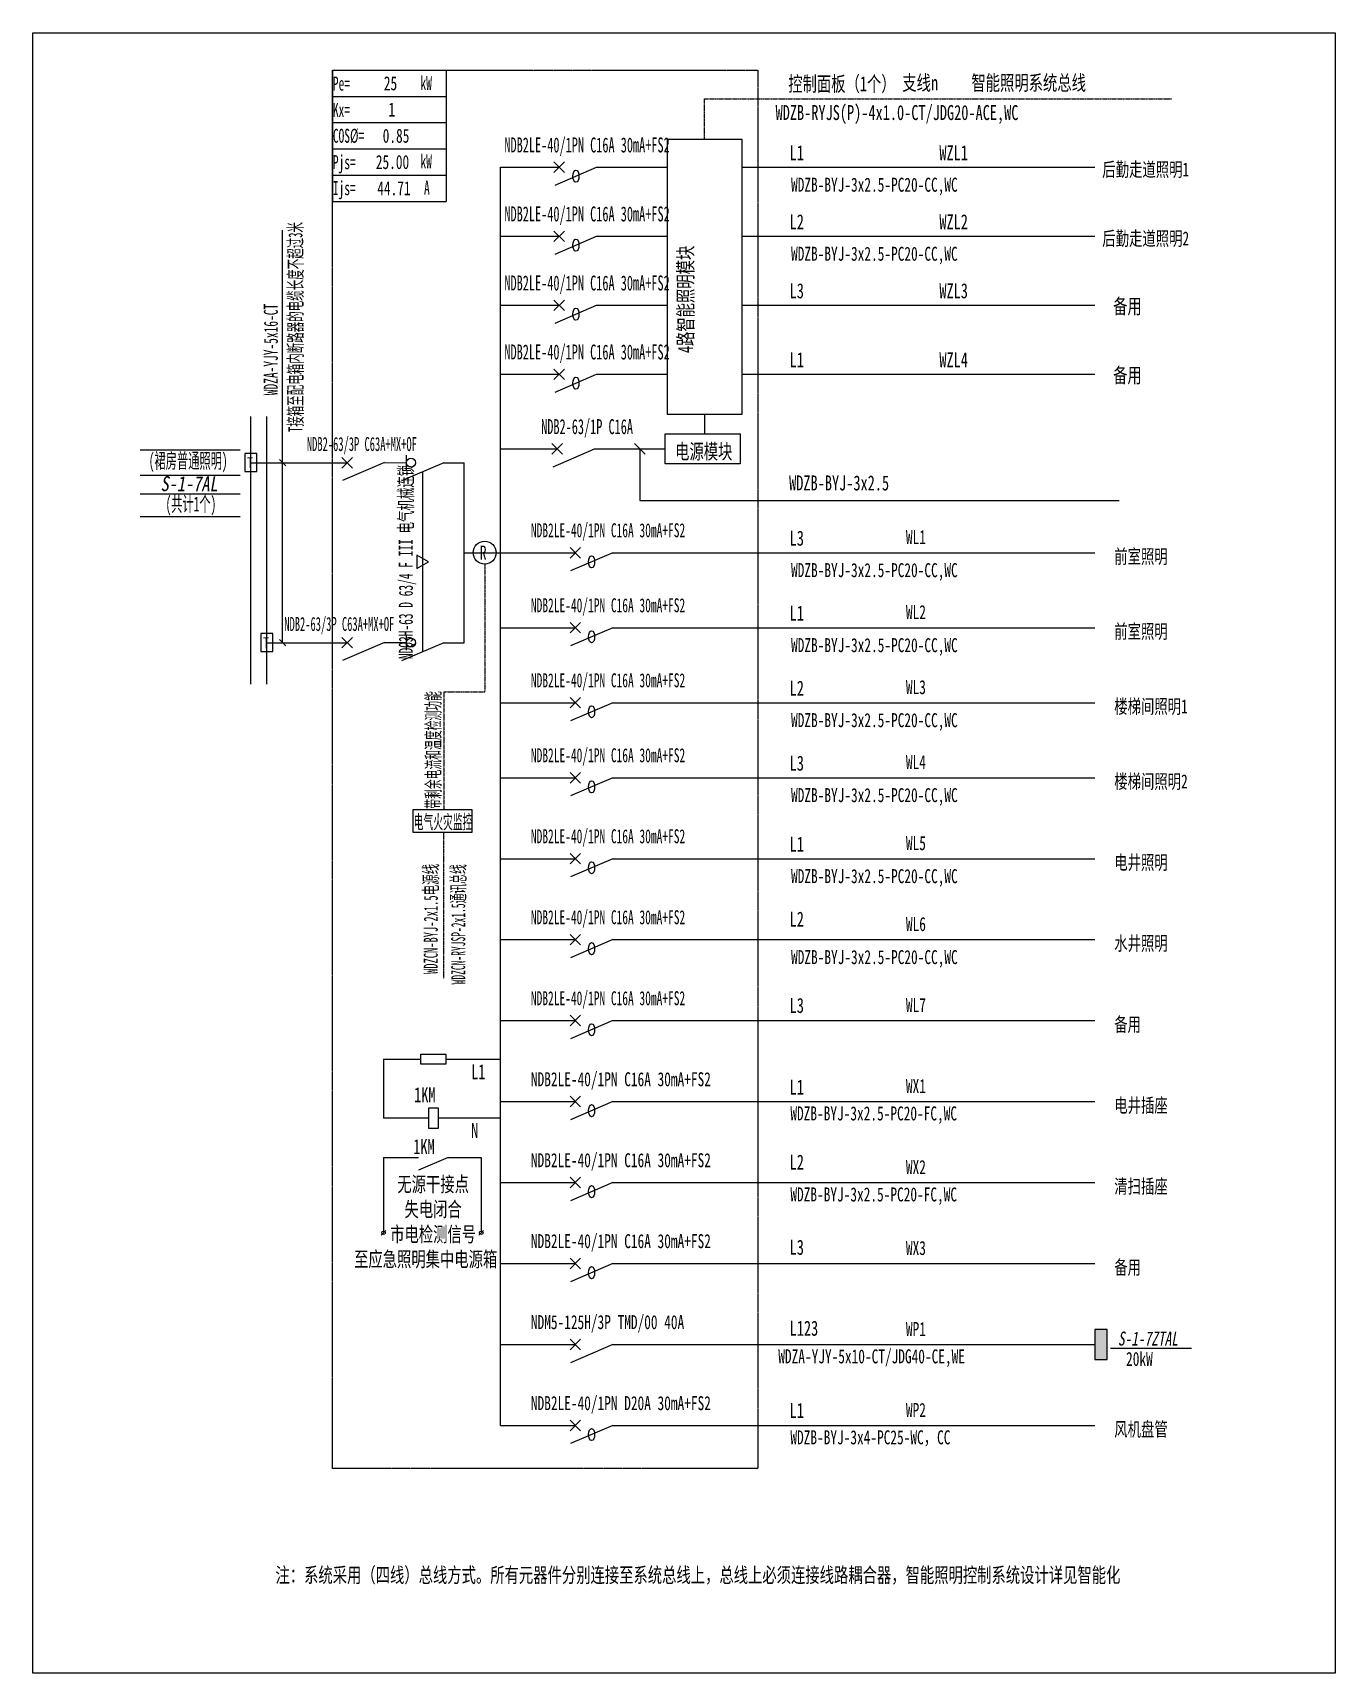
# Model space of a CAD drawing. Extents: x 257108 to 259078, y 363969 to 366451.
import ezdxf
from ezdxf.enums import TextEntityAlignment as Align

# ---------------------------------------------------------------- set-up
doc = ezdxf.new("R2010")
doc.units = 0
doc.header["$MEASUREMENT"] = 0
for name, pattern in [('DASH', [0.35, 0.25, -0.1]), ('DASHDOT', [1, 0.5, -0.25, 0, -0.25]), ('DASHDOT2', [0.5, 0.25, -0.125, 0, -0.125]), ('DASHDOTX2', [2, 1, -0.5, 0, -0.5]), ('DASHED', [0.75, 0.5, -0.25])]:
    doc.linetypes.add(name, pattern=pattern)
for name, color, linetype in [('D_E_Eqpm(强电设备)', 100, 'Continuous'), ('D_E_Eqpm（强电设备）', 100, 'Continuous'), ('D_E_Text(强电文字)', 51, 'Continuous'), ('D_E_Text（强电文字）', 51, 'Continuous'), ('D_E_Tray（强电普通桥架）', 51, 'Continuous'), ('D_E_Wire(强电线缆)', 10, 'Continuous'), ('D_E_WireEm（强电应急照明线缆）', 10, 'DASHED'), ('D_E_Wire（强电线缆）', 10, 'Continuous'), ('D_El_Eqpm（弱电设备）', 100, 'Continuous'), ('D_El_Text（弱电文字）', 51, 'Continuous'), ('DQ-漏电火灾', 80, 'Continuous'), ('DQ_Eqpm', 100, 'Continuous'), ('E_E_Eqpm（强电设备）', 100, 'Continuous'), ('E_E_Wire（强电线缆）', 10, 'Continuous'), ('FL04GGFW_E72-配电箱系统图-塔楼部分$0$D_E_Text（强电文字）', 51, 'Continuous'), ('FL09U293_E72-地下室配电箱系统图$0$D_E_Eqpm（强电设备）', 100, 'Continuous'), ('系统图', 220, 'Continuous')]:
    doc.layers.add(name, color=color, linetype=linetype)
doc.styles.add('FL04GGFW_E72-配电箱系统图-塔楼部分$0$电气', font='', dxfattribs={"width": 0.7})
doc.styles.add('电气', font='', dxfattribs={"width": 0.7})
doc.styles.add('电气箱', font='simhei.ttf', dxfattribs={"width": 0.8, "oblique": 10})
doc.styles.get('FL04GGFW_E72-配电箱系统图-塔楼部分$0$电气').set_extended_font_data('SimSun')
doc.styles.get('电气').set_extended_font_data('SimSun')

msp = doc.modelspace()

# ---------------------------------------------------------------- hatches: boundary and pattern name
at = {"layer": 'D_E_Eqpm（强电设备）'}
msp.add_hatch(color=51, dxfattribs=at).paths.add_polyline_path([(258714.8, 364488.9), (258733.7, 364488.9), (258733.7, 364443.6), (258714.8, 364443.6)])

# ---------------------------------------------------------------- linework, layer by layer
at = {"linetype": 'DASHED'}
for p, q in [((257561.3, 366394.5, 0), (258205.2, 366394.5, 0)), ((257561.3, 364278.9, 0), (257561.3, 366394.5, 0)), ((258205.2, 366394.5, 0), (258205.2, 364278.9, 0)), ((258205.2, 364278.9, 0), (257561.3, 364278.9, 0))]:
    msp.add_line(p, q, dxfattribs=at)
for p, q in [((257270.3, 365819.8, 0), (257421.5, 365819.8, 0)), ((257270.3, 365781.7, 0), (257421.5, 365781.7, 0)), ((257270.3, 365753.3, 0), (257421.5, 365753.3, 0)), ((257270.3, 365719.1, 0), (257421.5, 365719.1, 0))]:
    msp.add_line(p, q)
at = {"layer": 'D_E_Eqpm(强电设备)'}
for p, q in [((257575.7, 365792.5, 0), (257591.8, 365808.6, 0)), ((257591.8, 365792.5, 0), (257575.7, 365808.6, 0)), ((257575.7, 365520.2, 0), (257591.8, 365536.2, 0)), ((257591.8, 365520.2, 0), (257575.7, 365536.2, 0))]:
    msp.add_line(p, q, dxfattribs=at)
at = {"layer": 'D_E_Eqpm（强电设备）'}
for p, q in [((258181.1, 366289.8, 0), (258067.6, 366289.8, 0)), ((258067.6, 366289.8, 0), (258067.6, 365874.1, 0)), ((258181.1, 365874.1, 0), (258181.1, 366289.8, 0)), ((258067.6, 365874.1, 0), (258181.1, 365874.1, 0)), ((258064.6, 365844.1, 0), (258178.1, 365844.1, 0)), ((258064.6, 365798.7, 0), (258064.6, 365844.1, 0)), ((258178.1, 365844.1, 0), (258178.1, 365798.7, 0)), ((257729.9, 365800.5, 0), (257665.9, 365773.1, 0)), ((257673.2, 365789.2, 0), (257673.2, 365811.9, 0)), ((258178.1, 365798.7, 0), (258064.6, 365798.7, 0)), ((257706.6, 365650.6, 0), (257689.1, 365660.7, 0)), ((257689.1, 365660.7, 0), (257689.1, 365640.5, 0)), ((257689.1, 365640.5, 0), (257706.6, 365650.6, 0)), ((257920.8, 365656.3, 0), (257936.9, 365672.4, 0)), ((257936.9, 365656.3, 0), (257920.8, 365672.4, 0)), ((257985.6, 365664.4, 0), (257921.5, 365636.9, 0)), ((257920.8, 365542.9, 0), (257936.9, 365558.9, 0)), ((257936.9, 365542.9, 0), (257920.8, 365558.9, 0)), ((257985.6, 365550.9, 0), (257921.5, 365523.4, 0)), ((257729.9, 365528.2, 0), (257665.9, 365500.7, 0)), ((257673.2, 365516.8, 0), (257673.2, 365539.5, 0)), ((257920.8, 365429.4, 0), (257936.9, 365445.4, 0)), ((257936.9, 365429.4, 0), (257920.8, 365445.4, 0)), ((257985.6, 365437.4, 0), (257921.5, 365410, 0)), ((257920.8, 365315.9, 0), (257936.9, 365332, 0)), ((257936.9, 365315.9, 0), (257920.8, 365332, 0)), ((257985.6, 365323.9, 0), (257921.5, 365296.5, 0)), ((257920.8, 365193.4, 0), (257936.9, 365209.4, 0)), ((257936.9, 365193.4, 0), (257920.8, 365209.4, 0)), ((257985.6, 365201.4, 0), (257921.5, 365174, 0)), ((257920.8, 365070.9, 0), (257936.9, 365086.9, 0)), ((257936.9, 365070.9, 0), (257920.8, 365086.9, 0)), ((257985.6, 365078.9, 0), (257921.5, 365051.4, 0)), ((257920.8, 364948.3, 0), (257936.9, 364964.4, 0)), ((257936.9, 364948.3, 0), (257920.8, 364964.4, 0)), ((257985.6, 364956.4, 0), (257921.5, 364928.9, 0)), ((257695.3, 364905.5, 0), (257733.1, 364905.5, 0)), ((257695.3, 364890.4, 0), (257695.3, 364905.5, 0)), ((257733.1, 364905.5, 0), (257733.1, 364890.4, 0)), ((257733.1, 364890.4, 0), (257695.3, 364890.4, 0)), ((257920.8, 364825.8, 0), (257936.9, 364841.9, 0)), ((257936.9, 364825.8, 0), (257920.8, 364841.9, 0)), ((257985.6, 364833.8, 0), (257921.5, 364806.4, 0)), ((257721.7, 364824.1, 0), (257706.6, 364824.1, 0)), ((257706.6, 364824.1, 0), (257706.6, 364793.8, 0)), ((257721.7, 364793.8, 0), (257721.7, 364824.1, 0)), ((257706.6, 364793.8, 0), (257721.7, 364793.8, 0)), ((257736.5, 364749.3, 0), (257691.8, 364730.2, 0)), ((257920.8, 364703.3, 0), (257936.9, 364719.3, 0)), ((257936.9, 364703.3, 0), (257920.8, 364719.3, 0)), ((257985.6, 364711.3, 0), (257921.5, 364683.8, 0)), ((257635.1, 364631.7, 0), (257642.3, 364638.9, 0)), ((257782.9, 364631.7, 0), (257790.1, 364638.9, 0)), ((257920.8, 364580.8, 0), (257936.9, 364596.8, 0)), ((257936.9, 364580.8, 0), (257920.8, 364596.8, 0)), ((257985.6, 364588.8, 0), (257921.5, 364561.3, 0)), ((257920.8, 364458.2, 0), (257936.9, 364474.3, 0)), ((257936.9, 364458.2, 0), (257920.8, 364474.3, 0)), ((257985.6, 364466.2, 0), (257921.5, 364438.8, 0)), ((257920.8, 364335.7, 0), (257936.9, 364351.7, 0)), ((257936.9, 364335.7, 0), (257920.8, 364351.7, 0)), ((257985.6, 364343.7, 0), (257921.5, 364316.3, 0))]:
    msp.add_line(p, q, dxfattribs=at)
at = {"layer": 'D_E_Eqpm（强电设备）', "linetype": 'DASH'}
msp.add_line((257697.9, 365514.5, 0), (257697.9, 365786.8, 0), dxfattribs=at)
at = {"layer": 'D_E_Eqpm（强电设备）', "elevation": 0}
msp.add_lwpolyline([(258733.7, 364443.6), (258733.7, 364488.9), (258714.8, 364488.9), (258714.8, 364443.6)], close=True, dxfattribs=at)
at = {"layer": 'D_E_Eqpm（强电设备）'}
for centre, radius in [((257680.1, 365800.5, 0), 6.9), ((257680.1, 365528.2, 0), 6.9), ((257638.7, 364635.3, 0), 2.72), ((257786.5, 364635.3, 0), 2.72)]:
    msp.add_circle(centre, radius, dxfattribs=at)
for centre in [(257929.7, 366234.1, 0), (257929.7, 366129.7, 0), (257929.7, 366025.3, 0), (257929.7, 365920.9, 0), (257953.5, 365650.6, 0), (257953.5, 365537.2, 0), (257953.5, 365423.7, 0), (257953.5, 365310.2, 0), (257953.5, 365187.7, 0), (257953.5, 365065.2, 0), (257953.5, 364942.6, 0), (257953.5, 364820.1, 0), (257953.5, 364697.6, 0), (257953.5, 364575, 0), (257953.5, 364330, 0)]:
    msp.add_ellipse(centre, major_axis=(0, 9.14), ratio=0.500475, dxfattribs=at)
at = {"layer": 'D_E_Text(强电文字)', "color": 51}
for p, q in [((257485.8, 365528.2, 0), (257485.8, 366152.4, 0)), ((257481.1, 365805.3, 0), (257490.6, 365795.8, 0)), ((257481.1, 365532.9, 0), (257490.6, 365523.5, 0))]:
    msp.add_line(p, q, dxfattribs=at)
at = {"layer": 'D_E_Text（强电文字）'}
for p, q in [((257561.3, 366394.5, 0), (257733.4, 366394.5, 0)), ((257561.3, 366394.5, 0), (257561.3, 366195.9, 0)), ((257733.4, 366394.5, 0), (257733.4, 366195.9, 0)), ((257561.3, 366354.8, 0), (257733.4, 366354.8, 0)), ((257561.3, 366315.1, 0), (257733.4, 366315.1, 0)), ((257561.3, 366275.3, 0), (257733.4, 366275.3, 0)), ((257561.3, 366235.6, 0), (257733.4, 366235.6, 0)), ((257561.3, 366195.9, 0), (257733.4, 366195.9, 0)), ((258861.1, 364460.4, 0), (258738.7, 364460.4, 0))]:
    msp.add_line(p, q, dxfattribs=at)
at = {"layer": 'D_E_Wire(强电线缆)'}
for p, q in [((257815.4, 364343.7, 0), (257815.4, 366247.5, 0)), ((257437.8, 365465.7, 0), (257437.8, 365870.5, 0)), ((257437.8, 365800.5, 0), (257583.7, 365800.5, 0))]:
    msp.add_line(p, q, dxfattribs=at)
at = {"layer": 'D_E_Wire(强电线缆)', "color": 10}
for p, q in [((257815.4, 366247.5, 0), (257904.2, 366247.5, 0)), ((257961, 366247.5, 0), (258067.6, 366247.5, 0)), ((258181.1, 366247.5, 0), (258714.8, 366247.5, 0)), ((257815.4, 366143.1, 0), (257904.2, 366143.1, 0)), ((257961, 366143.1, 0), (258067.6, 366143.1, 0)), ((258181.1, 366143.1, 0), (258714.8, 366143.1, 0)), ((257815.4, 366038.7, 0), (257904.2, 366038.7, 0)), ((257961, 366038.7, 0), (258067.6, 366038.7, 0)), ((258181.1, 366038.7, 0), (258714.8, 366038.7, 0)), ((257815.4, 365934.3, 0), (257904.2, 365934.3, 0)), ((257961, 365934.3, 0), (258067.6, 365934.3, 0)), ((258181.1, 365934.3, 0), (258714.8, 365934.3, 0)), ((257815.4, 365821.4, 0), (257901.3, 365821.4, 0)), ((257958, 365821.4, 0), (258064.6, 365821.4, 0)), ((257985.6, 365323.9, 0), (258170.9, 365323.9, 0)), ((258170.9, 365323.9, 0), (258714.8, 365323.9, 0))]:
    msp.add_line(p, q, dxfattribs=at)
at = {"layer": 'D_E_Wire(强电线缆)', "linetype": 'DASH'}
for p, q in [((257462, 365465.7, 0), (257462, 365870.5, 0)), ((257462, 365528.2, 0), (257583.7, 365528.2, 0))]:
    msp.add_line(p, q, dxfattribs=at)
at = {"layer": 'D_E_WireEm（强电应急照明线缆）'}
msp.add_line((257673.2, 365528.2, 0), (257639.3, 365528.2, 0), dxfattribs=at)
at = {"layer": 'D_E_Wire（强电线缆）', "linetype": 'DASHDOT2'}
for p, q in [((258124.3, 366351, 0), (258831.4, 366351, 0)), ((258124.3, 366289.8, 0), (258124.3, 366351, 0))]:
    msp.add_line(p, q, dxfattribs=at)
at = {"layer": 'D_E_Wire（强电线缆）'}
for p, q in [((257640.3, 365800.9, 0), (257673.2, 365800.5, 0)), ((257729.9, 365800.5, 0), (257760.5, 365800.5, 0)), ((257760.5, 365528.2, 0), (257760.5, 365800.5, 0)), ((257760.5, 365664.4, 0), (257815.4, 365664.4, 0)), ((257815.4, 365664.4, 0), (257928.8, 365664.4, 0)), ((257985.6, 365664.4, 0), (258714.8, 365664.4, 0)), ((257815.4, 365550.9, 0), (257928.8, 365550.9, 0)), ((257985.6, 365550.9, 0), (258714.8, 365550.9, 0)), ((257729.9, 365528.2, 0), (257760.5, 365528.2, 0)), ((257815.4, 365437.4, 0), (257928.8, 365437.4, 0)), ((257985.6, 365437.4, 0), (258714.8, 365437.4, 0)), ((257815.4, 365323.9, 0), (257928.8, 365323.9, 0)), ((257815.4, 365201.4, 0), (257928.8, 365201.4, 0)), ((257985.6, 365201.4, 0), (258714.8, 365201.4, 0)), ((257815.4, 365078.9, 0), (257928.8, 365078.9, 0)), ((257985.6, 365078.9, 0), (258714.8, 365078.9, 0)), ((257815.4, 364956.4, 0), (257928.8, 364956.4, 0)), ((257985.6, 364956.4, 0), (258714.8, 364956.4, 0)), ((257815.4, 364833.8, 0), (257928.8, 364833.8, 0)), ((257985.6, 364833.8, 0), (258714.8, 364833.8, 0)), ((257815.4, 364711.3, 0), (257928.8, 364711.3, 0)), ((257985.6, 364711.3, 0), (258714.8, 364711.3, 0)), ((257815.4, 364588.8, 0), (257928.8, 364588.8, 0)), ((257985.6, 364588.8, 0), (258714.8, 364588.8, 0)), ((257815.4, 364466.2, 0), (257928.8, 364466.2, 0)), ((257985.6, 364466.2, 0), (258714.8, 364466.2, 0)), ((257815.4, 364343.7, 0), (257928.8, 364343.7, 0)), ((257985.6, 364343.7, 0), (258714.8, 364343.7, 0))]:
    msp.add_line(p, q, dxfattribs=at)
at = {"layer": 'D_E_Wire（强电线缆）', "ltscale": 3.5}
for p, q in [((257638.7, 364898, 0), (257695.3, 364898, 0)), ((257638.7, 364898, 0), (257638.7, 364808.9, 0)), ((257733.1, 364898, 0), (257815.4, 364898, 0)), ((257706.6, 364808.9, 0), (257638.7, 364808.9, 0)), ((257815.4, 364808.9, 0), (257721.7, 364808.9, 0)), ((257638.7, 364749.3, 0), (257691.8, 364749.3, 0)), ((257638.7, 364749.3, 0), (257638.7, 364638, 0)), ((257736.5, 364749.3, 0), (257786.5, 364749.3, 0)), ((257786.5, 364749.3, 0), (257786.5, 364638, 0))]:
    msp.add_line(p, q, dxfattribs=at)
at = {"layer": 'D_El_Eqpm（弱电设备）', "color": 3}
for p, q in [((257683.7, 365275.7, 0), (257772, 365275.7, 0)), ((257683.7, 365241.1, 0), (257683.7, 365275.7, 0)), ((257772, 365275.7, 0), (257772, 365241.1, 0)), ((257772, 365241.1, 0), (257683.7, 365241.1, 0)), ((257772, 365241.1, 0), (257683.7, 365241.1, 0))]:
    msp.add_line(p, q, dxfattribs=at)
at = {"layer": 'DQ-漏电火灾', "linetype": 'DASHDOT', "ltscale": 0.5}
for p, q in [((257791.7, 365647, 0), (257791.7, 365453.7, 0)), ((257729.8, 365453.7, 0), (257729.8, 365275.7, 0)), ((257729.8, 365453.7, 0), (257791.7, 365453.7, 0)), ((257729.8, 365020.1, 0), (257729.8, 365241.1, 0))]:
    msp.add_line(p, q, dxfattribs=at)
at = {"layer": 'DQ-漏电火灾', "color": 3}
msp.add_circle((257791.7, 365664.4, 0), 17.3, dxfattribs=at)
at = {"layer": 'DQ_Eqpm'}
for p, q in [((257446.9, 365814.4, 0), (257428.8, 365814.4, 0)), ((257428.8, 365814.4, 0), (257428.8, 365787.2, 0)), ((257446.9, 365787.2, 0), (257446.9, 365814.4, 0)), ((257428.8, 365787.2, 0), (257446.9, 365787.2, 0)), ((257471.1, 365542.1, 0), (257453, 365542.1, 0)), ((257453, 365542.1, 0), (257453, 365514.9, 0)), ((257471.1, 365514.9, 0), (257471.1, 365542.1, 0)), ((257453, 365514.9, 0), (257471.1, 365514.9, 0))]:
    msp.add_line(p, q, dxfattribs=at)
at = {"layer": 'E_E_Eqpm（强电设备）', "color": 100}
for p, q in [((257896.2, 366239.5, 0), (257912.2, 366255.6, 0)), ((257912.2, 366239.5, 0), (257896.2, 366255.6, 0)), ((257898.4, 366220.7, 0), (257961, 366247.5, 0)), ((257896.2, 366135.1, 0), (257912.2, 366151.1, 0)), ((257912.2, 366135.1, 0), (257896.2, 366151.1, 0)), ((257898.4, 366116.3, 0), (257961, 366143.1, 0)), ((257896.2, 366030.7, 0), (257912.2, 366046.7, 0)), ((257912.2, 366030.7, 0), (257896.2, 366046.7, 0)), ((257898.4, 366011.9, 0), (257961, 366038.7, 0)), ((257896.2, 365926.3, 0), (257912.2, 365942.3, 0)), ((257912.2, 365926.3, 0), (257896.2, 365942.3, 0)), ((257898.4, 365907.5, 0), (257961, 365934.3, 0)), ((257893.2, 365813.3, 0), (257909.3, 365829.4, 0)), ((257909.3, 365813.3, 0), (257893.2, 365829.4, 0)), ((257895.4, 365794.5, 0), (257958, 365821.4, 0))]:
    msp.add_line(p, q, dxfattribs=at)
at = {"layer": 'E_E_Wire（强电线缆）'}
msp.add_line((258124.3, 365874.1, 0), (258124.3, 365844.1, 0), dxfattribs=at)
at = {"layer": 'FL04GGFW_E72-配电箱系统图-塔楼部分$0$D_E_Text（强电文字）'}
for p, q in [((258034.6, 365813.3, 0), (258018.6, 365829.4, 0)), ((258026.6, 365821.4, 0), (258026.6, 365743.6, 0)), ((258026.6, 365743.6, 0), (258751.6, 365743.6, 0))]:
    msp.add_line(p, q, dxfattribs=at)
at = {"layer": 'FL09U293_E72-地下室配电箱系统图$0$D_E_Eqpm（强电设备）'}
for p, q in [((257640.3, 365800.9, 0), (257576.4, 365773.6, 0)), ((257640.3, 365528.6, 0), (257576.4, 365501.2, 0))]:
    msp.add_line(p, q, dxfattribs=at)
at = {"layer": '系统图', "ltscale": 9973.992009}
msp.add_lwpolyline([(257108, 366451), (259078.5, 366451), (259078.5, 363969), (257108, 363969)], close=True, dxfattribs=at)

# ---------------------------------------------------------------- texts
at = {"layer": 'D_E_Text(强电文字)', "style": 'FL04GGFW_E72-配电箱系统图-塔楼部分$0$电气', "width": 0.6}
for s, p in [('NDB2LE-40/1PN C16A 30mA+FS2', (257946.6, 366270, 0)), ('NDB2LE-40/1PN C16A 30mA+FS2', (257946.6, 366165.6, 0)), ('NDB2LE-40/1PN C16A 30mA+FS2', (257946.6, 366061.1, 0)), ('NDB2LE-40/1PN C16A 30mA+FS2', (257946.6, 365956.7, 0)), ('NDB2-63/1P C16A', (257946.6, 365843.8, 0))]:
    msp.add_text(s, height=22.694, dxfattribs=at).set_placement(p, align=Align.CENTER)
at = {"layer": 'D_E_Text(强电文字)', "color": 51, "style": 'FL04GGFW_E72-配电箱系统图-塔楼部分$0$电气', "width": 0.7}
for s, p in [('L1', (258253.1, 366258.1, 0)), ('L2', (258253.1, 366153.7, 0)), ('L3', (258253.1, 366049.3, 0)), ('L1', (258253.1, 365944.9, 0)), ('L3', (258253.1, 365675, 0)), ('L1', (258253.1, 365561.5, 0)), ('L2', (258253.1, 365448, 0)), ('L3', (258253.1, 365334.6, 0)), ('L1', (258253.1, 365212, 0)), ('L2', (258253.1, 365098.6, 0)), ('L3', (258253.1, 364968, 0)), ('L1', (258253.1, 364844.4, 0)), ('L2', (258253.1, 364731, 0)), ('L3', (258253.1, 364602.1, 0)), ('L123', (258253.1, 364479.6, 0)), ('L1', (258253.1, 364355.3, 0))]:
    msp.add_text(s, height=22.69, dxfattribs=at).set_placement(p)
at = {"layer": 'D_E_Text(强电文字)', "style": 'FL04GGFW_E72-配电箱系统图-塔楼部分$0$电气', "width": 0.7}
for s, height, p in [('WZL1', 22.69, (258479.6, 366258.1, 0)), ('WDZB-BYJ-3x2.5-PC20-CC,WC', 21.181, (258255.2, 366210.6, 0)), ('WZL2', 22.69, (258479.6, 366153.7, 0)), ('WDZB-BYJ-3x2.5-PC20-CC,WC', 21.181, (258255.2, 366106.1, 0)), ('WZL3', 22.69, (258479.6, 366049.3, 0)), ('WZL4', 22.69, (258479.6, 365944.9, 0)), ('WDZB-BYJ-3x2.5', 22.694, (258252.3, 365758.6, 0)), ('WDZB-BYJ-3x2.5-PC20-CC,WC', 21.181, (258255.2, 365627.4, 0)), ('WDZB-BYJ-3x2.5-PC20-CC,WC', 21.181, (258255.2, 365513.9, 0)), ('WDZB-BYJ-3x2.5-PC20-CC,WC', 21.181, (258255.2, 365400.4, 0)), ('WDZB-BYJ-3x2.5-PC20-CC,WC', 21.181, (258255.2, 365287, 0)), ('WDZB-BYJ-3x2.5-PC20-CC,WC', 21.181, (258255.2, 365164.4, 0)), ('WDZB-BYJ-3x2.5-PC20-CC,WC', 21.181, (258255.2, 365041.9, 0)), ('注：系统采用（四线）总线方式。所有元器件分别连接至系统总线上，总线上必须连接线路耦合器，智能照明控制系统设计详见智能化', 22.694, (257475.1, 364106.2, 0))]:
    msp.add_text(s, height=height, dxfattribs=at).set_placement(p)
at = {"layer": 'D_E_Text(强电文字)', "color": 51, "style": '电气'}
for s, width, p in [('T接箱至配电箱内断路器的电缆长度不超过3米', 0.55, (257515.9, 365846.9, 0)), ('WDZA-YJY-5x16-CT', 0.6, (257478.7, 365902.6, 0))]:
    msp.add_text(s, height=21.181, rotation=90, dxfattribs=dict(at, width=width)).set_placement(p)
at = {"layer": 'D_E_Text(强电文字)', "color": 51, "style": '电气', "width": 0.7}
for p in [(258764.2, 366025.9, 0), (258764.2, 365921.5, 0)]:
    msp.add_text('备用', height=22.69, dxfattribs=at).set_placement(p, align=Align.CENTER)
at = {"layer": 'D_E_Text（强电文字）', "linetype": 'Continuous', "style": '电气', "width": 0.6}
for s, height, p in [('Pe=', 21.18, (257562, 366363.6, 0)), ('kW', 21.18, (257694.5, 366364.3, 0)), ('Kx=', 21.18, (257562, 366323.8, 0)), ('COS%%C=', 21.18, (257562, 366284.6, 0)), ('Pjs=', 21.18, (257562, 366244.7, 0)), ('kW', 21.18, (257694.5, 366246, 0)), ('Ijs=', 21.18, (257562, 366205.4, 0)), ('A', 21.2, (257699.9, 366206.3, 0))]:
    msp.add_text(s, height=height, dxfattribs=at).set_placement(p)
at = {"layer": 'D_E_Text（强电文字）', "style": '电气'}
for s, height, width, p in [('25', 21.18, 0.7, (257639.1, 366364, 0)), ('1', 21.2, 0.7, (257646.2, 366324.3, 0)), (' 0.85', 21.18, 0.7, (257627.3, 366284.6, 0)), ('后勤走道照明1', 21.18, 0.7, (258726.1, 366233.6, 0)), ('后勤走道照明2', 21.18, 0.7, (258726.1, 366129.2, 0)), ('电源模块', 22.69, 0.7, (258079.8, 365806.2, 0)), ('NDB2LE-40/1PN C16A 30mA+FS2', 21.181, 0.6, (257861.6, 365687.7, 0)), ('WL1', 21.18, 0.7, (258429, 365677.4, 0)), ('前室照明', 21.18, 0.7, (258744.2, 365648.1, 0)), ('NDB2LE-40/1PN C16A 30mA+FS2', 21.181, 0.6, (257861.6, 365574.2, 0)), ('WL2', 21.18, 0.7, (258429, 365563.9, 0)), ('前室照明', 21.18, 0.7, (258744.2, 365534.7, 0)), ('NDB2LE-40/1PN C16A 30mA+FS2', 21.181, 0.6, (257861.6, 365460.7, 0)), ('WL3', 21.18, 0.7, (258429, 365450.4, 0)), ('楼梯间照明1', 21.18, 0.7, (258744.2, 365421.2, 0)), ('NDB2LE-40/1PN C16A 30mA+FS2', 21.181, 0.6, (257861.6, 365347.3, 0)), ('WL4', 21.18, 0.7, (258429, 365336.9, 0)), ('楼梯间照明2', 21.18, 0.7, (258744.2, 365307.7, 0)), ('NDB2LE-40/1PN C16A 30mA+FS2', 21.181, 0.6, (257861.6, 365224.7, 0)), ('WL5', 21.18, 0.7, (258429, 365214.4, 0)), ('电井照明', 21.18, 0.7, (258744.2, 365185.2, 0)), ('NDB2LE-40/1PN C16A 30mA+FS2', 21.181, 0.6, (257861.6, 365102.2, 0)), ('WL6', 21.18, 0.7, (258429, 365091.9, 0)), ('水井照明', 21.18, 0.7, (258744.2, 365062.7, 0)), ('NDB2LE-40/1PN C16A 30mA+FS2', 21.181, 0.6, (257861.6, 364979.7, 0)), ('WL7', 21.18, 0.7, (258429, 364969.4, 0)), ('备用', 21.18, 0.7, (258744.2, 364940.1, 0)), ('NDB2LE-40/1PN C16A 30mA+FS2', 21.181, 0.7, (257861.6, 364857.1, 0)), ('WX1', 21.18, 0.7, (258429, 364846.8, 0)), ('电井插座', 21.18, 0.7, (258744.2, 364817.6, 0)), ('WDZB-BYJ-3x2.5-PC20-FC,WC', 21.181, 0.7, (258254.2, 364805.4, 0)), ('NDB2LE-40/1PN C16A 30mA+FS2', 21.181, 0.7, (257861.6, 364734.6, 0)), ('WX2', 21.18, 0.7, (258429, 364724.3, 0)), ('清扫插座', 21.18, 0.7, (258744.2, 364695.1, 0)), ('WDZB-BYJ-3x2.5-PC20-FC,WC', 21.181, 0.7, (258254.2, 364682.8, 0)), ('NDB2LE-40/1PN C16A 30mA+FS2', 21.181, 0.7, (257861.6, 364612.1, 0)), ('WX3', 21.18, 0.7, (258429, 364601.8, 0)), ('备用', 21.18, 0.7, (258744.2, 364572.6, 0)), ('NDM5-125H/3P TMD/00 40A', 21.181, 0.7, (257861.6, 364489.6, 0)), ('WP1', 21.18, 0.7, (258429, 364479.2, 0)), ('WDZA-YJY-5x10-CT/JDG40-CE,WE', 21.181, 0.7, (258235.9, 364437.8, 0)), ('20kW', 21.18, 0.7, (258762.1, 364433.9, 0)), ('NDB2LE-40/1PN D20A 30mA+FS2', 21.181, 0.7, (257861.6, 364367, 0)), ('WP2', 21.18, 0.7, (258429, 364356.7, 0)), ('WDZB-BYJ-3x4-PC25-WC，CC', 21.181, 0.7, (258254.2, 364315.3, 0)), ('风机盘管', 21.18, 0.7, (258744.2, 364327.5, 0))]:
    msp.add_text(s, height=height, dxfattribs=dict(at, width=width)).set_placement(p)
at = {"layer": 'D_E_Text（强电文字）', "color": 200, "style": '电气', "width": 0.7}
for s, p in [('25.00', (257627, 366244.9, 0)), ('44.71', (257629.2, 366205.2, 0))]:
    msp.add_text(s, height=21.18, dxfattribs=at).set_placement(p)
at = {"layer": 'D_E_Text（强电文字）', "style": '电气'}
for s, height, width, p in [('NDB2-63/3P C63A+MX+OF', 21.181, 0.55, (257605.9, 365827.1, 0)), ('(裙房普通照明)', 22.69, 0.55, (257343.1, 365802.2, 0)), ('(共计1个)', 22.69, 0.55, (257347.2, 365736.7, 0)), ('NDB2-63/3P C63A+MX+OF', 21.181, 0.55, (257571.7, 365554.8, 0)), ('电气火灾监控', 21.18, 0.5, (257728.7, 365257.6, 0))]:
    msp.add_text(s, height=height, dxfattribs=dict(at, width=width)).set_placement(p, align=Align.MIDDLE)
at = {"layer": 'D_E_Text（强电文字）', "style": '电气箱', "oblique": 10, "width": 0.8}
msp.add_text('S-1-7AL', height=22.69, dxfattribs=at).set_placement((257344.5, 365768.8, 0), align=Align.MIDDLE)
at = {"layer": 'D_E_Text（强电文字）', "style": '电气', "width": 0.6}
msp.add_text('NDQ3H-63 D 63/4 F III 电气机械连锁', height=21.181, rotation=90, dxfattribs=at).set_placement((257673.4, 365650.4, 0), align=Align.MIDDLE)
at = {"layer": 'D_E_Text（强电文字）', "color": 51, "style": '电气', "width": 0.7}
for s, height, p in [('L1', 22.69, (257771.2, 364867.7, 0)), ('1KM', 22.69, (257684.9, 364832.8, 0)), ('N', 22.7, (257771.2, 364778.7, 0)), ('1KM', 22.69, (257683.6, 364754.4, 0))]:
    msp.add_text(s, height=height, dxfattribs=at).set_placement(p)
for s, p in [('无源干接点', (257713.7, 364708.9, 0)), ('失电闭合', (257713.7, 364671, 0)), ('市电检测信号', (257713.7, 364633.2, 0)), ('至应急照明集中电源箱', (257702.4, 364595.4, 0))]:
    msp.add_text(s, height=22.69, dxfattribs=at).set_placement(p, align=Align.MIDDLE_CENTER)
at = {"layer": 'D_E_Tray（强电普通桥架）', "linetype": 'DASHDOTX2', "style": '电气箱', "oblique": 10, "width": 0.7}
msp.add_text('S-1-7ZTAL', height=21.18, dxfattribs=at).set_placement((258749.8, 364464.7, 0))
at = {"layer": 'D_El_Text（弱电文字）', "color": 1, "style": '电气', "width": 0.5}
msp.add_text('带剩余电流和温度检测功能', height=21.181, rotation=90, dxfattribs=at).set_placement((257724.4, 365277, 0))
at = {"layer": 'D_El_Text（弱电文字）', "style": '电气'}
for s, width, p in [('WDZCN-BYJ-2x1.5电源线', 0.55, (257720.7, 365027, 0)), ('WDZCN-RYJSP-2x1.5通讯总线', 0.5, (257762.2, 365011.2, 0))]:
    msp.add_text(s, height=21.181, rotation=90, dxfattribs=dict(at, width=width)).set_placement(p)
at = {"layer": 'DQ-漏电火灾', "color": 50, "style": '电气', "width": 0.7}
msp.add_text('R', height=21.2, dxfattribs=at).set_placement((257784.4, 365654, 0))
at = {"layer": 'DQ_Eqpm', "color": 51, "style": '电气', "width": 0.8}
for p in [(257432.3, 365792.3, 0), (257456.5, 365519.9, 0)]:
    msp.add_text('T', height=16.6, dxfattribs=at).set_placement(p)
at = {"layer": 'FL04GGFW_E72-配电箱系统图-塔楼部分$0$D_E_Text（强电文字）', "style": 'FL04GGFW_E72-配电箱系统图-塔楼部分$0$电气', "width": 0.7}
for s, height, p in [('控制面板（1个）', 22.69, (258251, 366362.5, 0)), ('支线n', 22.69, (258423.5, 366364, 0)), ('智能照明系统总线', 22.69, (258528.1, 366364, 0)), ('WDZB-RYJS(P)-4x1.0-CT/JDG20-ACE,WC', 22.694, (258231.8, 366319, 0))]:
    msp.add_text(s, height=height, dxfattribs=at).set_placement(p)
msp.add_text('4路智能照明模块', height=22.69, rotation=90, dxfattribs=at).set_placement((258106.9, 365966.4, 0))

doc.saveas('drawing.dxf')
